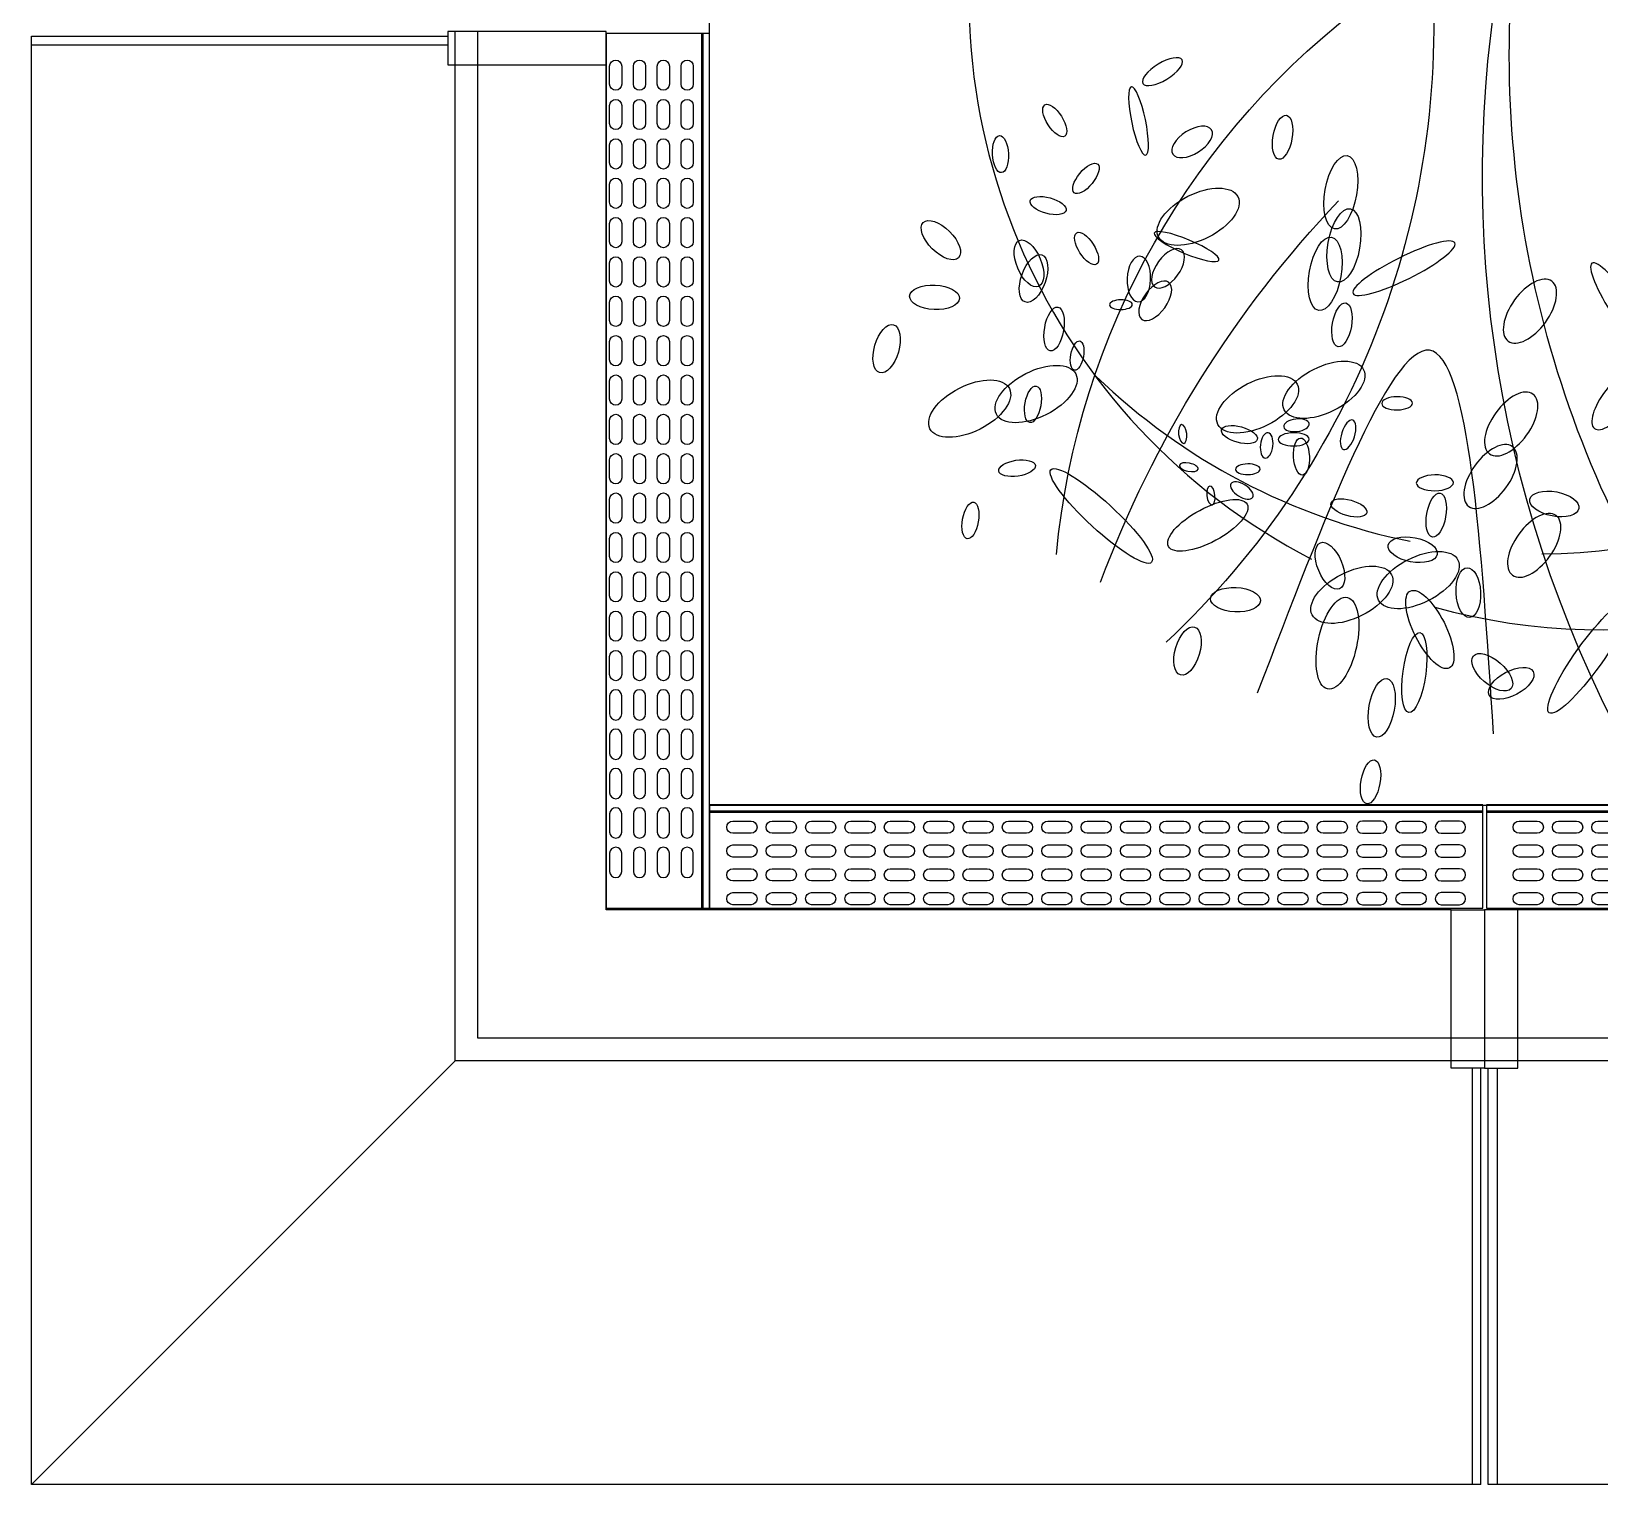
# Model space of a CAD drawing. Extents: x -284868 to 304789, y -137694 to 137894.
# Drawn here: x 122696 to 125286, y -119538 to -117138 of the extents above; entities that cross this region are included whole.
import ezdxf

# ---------------------------------------------------------------- set-up
doc = ezdxf.new("R2010")
doc.units = 0
doc.layers.get('0').update_dxf_attribs({"linetype": 'CONTINUOUS'})
for name, color, linetype in [('0-窗', 11, 'CONTINUOUS'), ('F-地漏', 8, 'CONTINUOUS'), ('P-平面植物', 251, 'CONTINUOUS')]:
    doc.layers.add(name, color=color, linetype=linetype)

# ---------------------------------------------------------------- blocks, each defined once
blk = doc.blocks.new('A$C3B8026B3')
for p, q in [((4255, 949.5), (2455, 949.5)), ((700, 700, 0), (0, 0))]:
    blk.add_line(p, q)
for points in [[(0, 2392), (688, 2392), (688, 2377.5), (0, 2377.5)], [(0, 0), (0, 2392)], [(2400, 700), (700, 700), (700, 2400)], [(2400, 737.5), (737.5, 737.5), (737.5, 2400)], [(2345, 949.5), (949.5, 949.5), (949.5, 2345)], [(4310, 737.5), (2400, 737.5)], [(4310, 700), (2400, 700)], [(2394, 0), (2394, 688), (2379.5, 688), (2379.5, 0)], [(2394, 0), (0, 0)], [(4304, 0), (2406, 0)]]:
    blk.add_lwpolyline(points)
for points in [[(688, 2400), (688, 2345), (949.5, 2345), (949.5, 2400)], [(2400, 688), (2345, 688), (2345, 949.5), (2400, 949.5)], [(2400, 688), (2455, 688), (2455, 949.5), (2400, 949.5)]]:
    blk.add_lwpolyline(points, close=True)
at = {"elevation": 0}
blk.add_lwpolyline([(2406, 0), (2406, 688), (2420.5, 688), (2420.5, 0)], dxfattribs=at)
blk = doc.blocks.new('A$C06C71976')
for p, q in [((-1904, 160.1, 0), (0, 160.1)), ((-1904, 158, 0), (0, 158))]:
    blk.add_line(p, q)
blk.add_lwpolyline([(-1904, 170.5), (0, 170.5), (0, 0), (-1904, 0)], close=True)
for points in [[(-1839, 143.6), (-1809, 143.6, -1), (-1809, 123.6), (-1839, 123.6, -0.999999)], [(-1774, 143.6), (-1744, 143.6, -1), (-1744, 123.6), (-1774, 123.6, -0.999999)], [(-1709, 143.6), (-1679, 143.6, -1), (-1679, 123.6), (-1709, 123.6, -0.999999)], [(-1644, 143.6), (-1614, 143.6, -1), (-1614, 123.6), (-1644, 123.6, -0.999999)], [(-1579, 143.6), (-1549, 143.6, -1), (-1549, 123.6), (-1579, 123.6, -0.999999)], [(-1514, 143.6), (-1484, 143.6, -1), (-1484, 123.6), (-1514, 123.6, -0.999999)], [(-1449, 143.6), (-1419, 143.6, -1), (-1419, 123.6), (-1449, 123.6, -0.999999)], [(-1384, 143.6), (-1354, 143.6, -1), (-1354, 123.6), (-1384, 123.6, -0.999999)], [(-1319, 143.6), (-1289, 143.6, -1), (-1289, 123.6), (-1319, 123.6, -0.999999)], [(-1254, 143.6), (-1224, 143.6, -1), (-1224, 123.6), (-1254, 123.6, -0.999999)], [(-1189, 143.6), (-1159, 143.6, -1), (-1159, 123.6), (-1189, 123.6, -0.999999)], [(-1124, 143.6), (-1094, 143.6, -1), (-1094, 123.6), (-1124, 123.6, -0.999999)], [(-1029, 143.6), (-1059, 143.6, 1), (-1059, 123.6), (-1029, 123.6, 0.999999)], [(-964, 143.6), (-994, 143.6, 1), (-994, 123.6), (-964, 123.6, 0.999999)], [(-899, 143.6), (-929, 143.6, 1), (-929, 123.6), (-899, 123.6, 0.999999)], [(-834, 143.6), (-864, 143.6, 1), (-864, 123.6), (-834, 123.6, 0.999999)], [(-769, 143.6), (-799, 143.6, 1), (-799, 123.6), (-769, 123.6, 0.999999)], [(-704, 143.6), (-734, 143.6, 1), (-734, 123.6), (-704, 123.6, 0.999999)], [(-639, 143.6), (-669, 143.6, 1), (-669, 123.6), (-639, 123.6, 0.999999)], [(-574, 143.6), (-604, 143.6, 1), (-604, 123.6), (-574, 123.6, 0.999999)], [(-509, 143.6), (-539, 143.6, 1), (-539, 123.6), (-509, 123.6, 0.999999)], [(-444, 143.6), (-474, 143.6, 1), (-474, 123.6), (-444, 123.6, 0.999999)], [(-379, 143.6), (-409, 143.6, 1), (-409, 123.6), (-379, 123.6, 0.999999)], [(-314, 143.6), (-344, 143.6, 1), (-344, 123.6), (-314, 123.6, 0.999999)], [(-249, 143.6), (-279, 143.6, 1), (-279, 123.6), (-249, 123.6, 0.999999)], [(-184, 143.6), (-214, 143.6, 1), (-214, 123.6), (-184, 123.6, 0.999999)], [(-119, 143.6), (-149, 143.6, 1), (-149, 123.6), (-119, 123.6, 0.999999)], [(-54, 143.6), (-84, 143.6, 1), (-84, 123.6), (-54, 123.6, 0.999999)], [(-1839, 104.2), (-1809, 104.2, -1), (-1809, 84.2), (-1839, 84.2, -0.999999)], [(-1774, 104.2), (-1744, 104.2, -1), (-1744, 84.2), (-1774, 84.2, -0.999999)], [(-1709, 104.2), (-1679, 104.2, -1), (-1679, 84.2), (-1709, 84.2, -0.999999)], [(-1644, 104.2), (-1614, 104.2, -1), (-1614, 84.2), (-1644, 84.2, -0.999999)], [(-1579, 104.2), (-1549, 104.2, -1), (-1549, 84.2), (-1579, 84.2, -0.999999)], [(-1514, 104.2), (-1484, 104.2, -1), (-1484, 84.2), (-1514, 84.2, -0.999999)], [(-1449, 104.2), (-1419, 104.2, -1), (-1419, 84.2), (-1449, 84.2, -0.999999)], [(-1384, 104.2), (-1354, 104.2, -1), (-1354, 84.2), (-1384, 84.2, -0.999999)], [(-1319, 104.2), (-1289, 104.2, -1), (-1289, 84.2), (-1319, 84.2, -0.999999)], [(-1254, 104.2), (-1224, 104.2, -1), (-1224, 84.2), (-1254, 84.2, -0.999999)], [(-1189, 104.2), (-1159, 104.2, -1), (-1159, 84.2), (-1189, 84.2, -0.999999)], [(-1124, 104.2), (-1094, 104.2, -1), (-1094, 84.2), (-1124, 84.2, -0.999999)], [(-1029, 104.2), (-1059, 104.2, 1), (-1059, 84.2), (-1029, 84.2, 0.999999)], [(-964, 104.2), (-994, 104.2, 1), (-994, 84.2), (-964, 84.2, 0.999999)], [(-899, 104.2), (-929, 104.2, 1), (-929, 84.2), (-899, 84.2, 0.999999)], [(-834, 104.2), (-864, 104.2, 1), (-864, 84.2), (-834, 84.2, 0.999999)], [(-769, 104.2), (-799, 104.2, 1), (-799, 84.2), (-769, 84.2, 0.999999)], [(-704, 104.2), (-734, 104.2, 1), (-734, 84.2), (-704, 84.2, 0.999999)], [(-639, 104.2), (-669, 104.2, 1), (-669, 84.2), (-639, 84.2, 0.999999)], [(-574, 104.2), (-604, 104.2, 1), (-604, 84.2), (-574, 84.2, 0.999999)], [(-509, 104.2), (-539, 104.2, 1), (-539, 84.2), (-509, 84.2, 0.999999)], [(-444, 104.2), (-474, 104.2, 1), (-474, 84.2), (-444, 84.2, 0.999999)], [(-379, 104.2), (-409, 104.2, 1), (-409, 84.2), (-379, 84.2, 0.999999)], [(-314, 104.2), (-344, 104.2, 1), (-344, 84.2), (-314, 84.2, 0.999999)], [(-249, 104.2), (-279, 104.2, 1), (-279, 84.2), (-249, 84.2, 0.999999)], [(-184, 104.2), (-214, 104.2, 1), (-214, 84.2), (-184, 84.2, 0.999999)], [(-119, 104.2), (-149, 104.2, 1), (-149, 84.2), (-119, 84.2, 0.999999)], [(-54, 104.2), (-84, 104.2, 1), (-84, 84.2), (-54, 84.2, 0.999999)], [(-1839, 64.9), (-1809, 64.9, -1), (-1809, 44.9), (-1839, 44.9, -0.999999)], [(-1774, 64.9), (-1744, 64.9, -1), (-1744, 44.9), (-1774, 44.9, -0.999999)], [(-1709, 64.9), (-1679, 64.9, -1), (-1679, 44.9), (-1709, 44.9, -0.999999)], [(-1644, 64.9), (-1614, 64.9, -1), (-1614, 44.9), (-1644, 44.9, -0.999999)], [(-1579, 64.9), (-1549, 64.9, -1), (-1549, 44.9), (-1579, 44.9, -0.999999)], [(-1514, 64.9), (-1484, 64.9, -1), (-1484, 44.9), (-1514, 44.9, -0.999999)], [(-1449, 64.9), (-1419, 64.9, -1), (-1419, 44.9), (-1449, 44.9, -0.999999)], [(-1384, 64.9), (-1354, 64.9, -1), (-1354, 44.9), (-1384, 44.9, -0.999999)], [(-1319, 64.9), (-1289, 64.9, -1), (-1289, 44.9), (-1319, 44.9, -0.999999)], [(-1254, 64.9), (-1224, 64.9, -1), (-1224, 44.9), (-1254, 44.9, -0.999999)], [(-1189, 64.9), (-1159, 64.9, -1), (-1159, 44.9), (-1189, 44.9, -0.999999)], [(-1124, 64.9), (-1094, 64.9, -1), (-1094, 44.9), (-1124, 44.9, -0.999999)], [(-1029, 64.9), (-1059, 64.9, 1), (-1059, 44.9), (-1029, 44.9, 0.999999)], [(-964, 64.9), (-994, 64.9, 1), (-994, 44.9), (-964, 44.9, 0.999999)], [(-899, 64.9), (-929, 64.9, 1), (-929, 44.9), (-899, 44.9, 0.999999)], [(-834, 64.9), (-864, 64.9, 1), (-864, 44.9), (-834, 44.9, 0.999999)], [(-769, 64.9), (-799, 64.9, 1), (-799, 44.9), (-769, 44.9, 0.999999)], [(-704, 64.9), (-734, 64.9, 1), (-734, 44.9), (-704, 44.9, 0.999999)], [(-639, 64.9), (-669, 64.9, 1), (-669, 44.9), (-639, 44.9, 0.999999)], [(-574, 64.9), (-604, 64.9, 1), (-604, 44.9), (-574, 44.9, 0.999999)], [(-509, 64.9), (-539, 64.9, 1), (-539, 44.9), (-509, 44.9, 0.999999)], [(-444, 64.9), (-474, 64.9, 1), (-474, 44.9), (-444, 44.9, 0.999999)], [(-379, 64.9), (-409, 64.9, 1), (-409, 44.9), (-379, 44.9, 0.999999)], [(-314, 64.9), (-344, 64.9, 1), (-344, 44.9), (-314, 44.9, 0.999999)], [(-249, 64.9), (-279, 64.9, 1), (-279, 44.9), (-249, 44.9, 0.999999)], [(-184, 64.9), (-214, 64.9, 1), (-214, 44.9), (-184, 44.9, 0.999999)], [(-119, 64.9), (-149, 64.9, 1), (-149, 44.9), (-119, 44.9, 0.999999)], [(-54, 64.9), (-84, 64.9, 1), (-84, 44.9), (-54, 44.9, 0.999999)], [(-1839, 25.5), (-1809, 25.5, -1), (-1809, 5.5), (-1839, 5.5, -0.999999)], [(-1774, 25.5), (-1744, 25.5, -1), (-1744, 5.5), (-1774, 5.5, -0.999999)], [(-1709, 25.5), (-1679, 25.5, -1), (-1679, 5.5), (-1709, 5.5, -0.999999)], [(-1644, 25.5), (-1614, 25.5, -1), (-1614, 5.5), (-1644, 5.5, -0.999999)], [(-1579, 25.5), (-1549, 25.5, -1), (-1549, 5.5), (-1579, 5.5, -0.999999)], [(-1514, 25.5), (-1484, 25.5, -1), (-1484, 5.5), (-1514, 5.5, -0.999999)], [(-1449, 25.5), (-1419, 25.5, -1), (-1419, 5.5), (-1449, 5.5, -0.999999)], [(-1384, 25.5), (-1354, 25.5, -1), (-1354, 5.5), (-1384, 5.5, -0.999999)], [(-1319, 25.5), (-1289, 25.5, -1), (-1289, 5.5), (-1319, 5.5, -0.999999)], [(-1254, 25.5), (-1224, 25.5, -1), (-1224, 5.5), (-1254, 5.5, -0.999999)], [(-1189, 25.5), (-1159, 25.5, -1), (-1159, 5.5), (-1189, 5.5, -0.999999)], [(-1124, 25.5), (-1094, 25.5, -1), (-1094, 5.5), (-1124, 5.5, -0.999999)], [(-1029, 25.5), (-1059, 25.5, 1), (-1059, 5.5), (-1029, 5.5, 0.999999)], [(-964, 25.5), (-994, 25.5, 1), (-994, 5.5), (-964, 5.5, 0.999999)], [(-899, 25.5), (-929, 25.5, 1), (-929, 5.5), (-899, 5.5, 0.999999)], [(-834, 25.5), (-864, 25.5, 1), (-864, 5.5), (-834, 5.5, 0.999999)], [(-769, 25.5), (-799, 25.5, 1), (-799, 5.5), (-769, 5.5, 0.999999)], [(-704, 25.5), (-734, 25.5, 1), (-734, 5.5), (-704, 5.5, 0.999999)], [(-639, 25.5), (-669, 25.5, 1), (-669, 5.5), (-639, 5.5, 0.999999)], [(-574, 25.5), (-604, 25.5, 1), (-604, 5.5), (-574, 5.5, 0.999999)], [(-509, 25.5), (-539, 25.5, 1), (-539, 5.5), (-509, 5.5, 0.999999)], [(-444, 25.5), (-474, 25.5, 1), (-474, 5.5), (-444, 5.5, 0.999999)], [(-379, 25.5), (-409, 25.5, 1), (-409, 5.5), (-379, 5.5, 0.999999)], [(-314, 25.5), (-344, 25.5, 1), (-344, 5.5), (-314, 5.5, 0.999999)], [(-249, 25.5), (-279, 25.5, 1), (-279, 5.5), (-249, 5.5, 0.999999)], [(-184, 25.5), (-214, 25.5, 1), (-214, 5.5), (-184, 5.5, 0.999999)], [(-119, 25.5), (-149, 25.5, 1), (-149, 5.5), (-119, 5.5, 0.999999)], [(-54, 25.5), (-84, 25.5, 1), (-84, 5.5), (-54, 5.5, 0.999999)]]:
    blk.add_lwpolyline(points, format="xyb", close=True)
blk = doc.blocks.new('A$C678165FB')
for p, q in [((-36642.5, -700.5, 0), (-36642.5, 744)), ((-36640.4, -700.5, 0), (-36640.4, 744)), ((-35353, -540.4, 0), (-36630, -540.4)), ((-35353, -542.5, 0), (-36630, -542.5))]:
    blk.add_line(p, q)
blk.add_lwpolyline([(-36630.5, 3800), (-36630.5, -530.5), (-25800, -530.5)])
for points in [[(-36630, -700.5), (-36630, 744), (-36800.5, 744), (-36800.5, -700.5)], [(-35353, -530), (-36630, -530), (-36630, -700.5), (-35353, -700.5)]]:
    blk.add_lwpolyline(points, close=True)
for points in [[(-36775, 690), (-36775, 660, -1), (-36795, 660), (-36795, 690, -0.999999)], [(-36735.6, 690), (-36735.6, 660, -1), (-36755.6, 660), (-36755.6, 690, -0.999999)], [(-36696.3, 690), (-36696.3, 660, -1), (-36716.3, 660), (-36716.3, 690, -0.999999)], [(-36656.9, 690), (-36656.9, 660, -1), (-36676.9, 660), (-36676.9, 690, -0.999999)], [(-36775, 625), (-36775, 595, -1), (-36795, 595), (-36795, 625, -0.999999)], [(-36735.6, 625), (-36735.6, 595, -1), (-36755.6, 595), (-36755.6, 625, -0.999999)], [(-36696.3, 625), (-36696.3, 595, -1), (-36716.3, 595), (-36716.3, 625, -0.999999)], [(-36656.9, 625), (-36656.9, 595, -1), (-36676.9, 595), (-36676.9, 625, -0.999999)], [(-36775, 560), (-36775, 530, -1), (-36795, 530), (-36795, 560, -0.999999)], [(-36735.6, 560), (-36735.6, 530, -1), (-36755.6, 530), (-36755.6, 560, -0.999999)], [(-36696.3, 560), (-36696.3, 530, -1), (-36716.3, 530), (-36716.3, 560, -0.999999)], [(-36656.9, 560), (-36656.9, 530, -1), (-36676.9, 530), (-36676.9, 560, -0.999999)], [(-36775, 495), (-36775, 465, -1), (-36795, 465), (-36795, 495, -0.999999)], [(-36735.6, 495), (-36735.6, 465, -1), (-36755.6, 465), (-36755.6, 495, -0.999999)], [(-36696.3, 495), (-36696.3, 465, -1), (-36716.3, 465), (-36716.3, 495, -0.999999)], [(-36656.9, 495), (-36656.9, 465, -1), (-36676.9, 465), (-36676.9, 495, -0.999999)], [(-36775, 430), (-36775, 400, -1), (-36795, 400), (-36795, 430, -0.999999)], [(-36735.6, 430), (-36735.6, 400, -1), (-36755.6, 400), (-36755.6, 430, -0.999999)], [(-36696.3, 430), (-36696.3, 400, -1), (-36716.3, 400), (-36716.3, 430, -0.999999)], [(-36656.9, 430), (-36656.9, 400, -1), (-36676.9, 400), (-36676.9, 430, -0.999999)], [(-36775, 365), (-36775, 335, -1), (-36795, 335), (-36795, 365, -0.999999)], [(-36735.6, 365), (-36735.6, 335, -1), (-36755.6, 335), (-36755.6, 365, -0.999999)], [(-36696.3, 365), (-36696.3, 335, -1), (-36716.3, 335), (-36716.3, 365, -0.999999)], [(-36656.9, 365), (-36656.9, 335, -1), (-36676.9, 335), (-36676.9, 365, -0.999999)], [(-36775, 300), (-36775, 270, -1), (-36795, 270), (-36795, 300, -0.999999)], [(-36735.6, 300), (-36735.6, 270, -1), (-36755.6, 270), (-36755.6, 300, -0.999999)], [(-36696.3, 300), (-36696.3, 270, -1), (-36716.3, 270), (-36716.3, 300, -0.999999)], [(-36656.9, 300), (-36656.9, 270, -1), (-36676.9, 270), (-36676.9, 300, -0.999999)], [(-36775, 235), (-36775, 205, -1), (-36795, 205), (-36795, 235, -0.999999)], [(-36735.6, 235), (-36735.6, 205, -1), (-36755.6, 205), (-36755.6, 235, -0.999999)], [(-36696.3, 235), (-36696.3, 205, -1), (-36716.3, 205), (-36716.3, 235, -0.999999)], [(-36656.9, 235), (-36656.9, 205, -1), (-36676.9, 205), (-36676.9, 235, -0.999999)], [(-36775, 170), (-36775, 140, -1), (-36795, 140), (-36795, 170, -0.999999)], [(-36735.6, 170), (-36735.6, 140, -1), (-36755.6, 140), (-36755.6, 170, -0.999999)], [(-36696.3, 170), (-36696.3, 140, -1), (-36716.3, 140), (-36716.3, 170, -0.999999)], [(-36656.9, 170), (-36656.9, 140, -1), (-36676.9, 140), (-36676.9, 170, -0.999999)], [(-36775, 105), (-36775, 75, -1), (-36795, 75), (-36795, 105, -0.999999)], [(-36735.6, 105), (-36735.6, 75, -1), (-36755.6, 75), (-36755.6, 105, -0.999999)], [(-36696.3, 105), (-36696.3, 75, -1), (-36716.3, 75), (-36716.3, 105, -0.999999)], [(-36656.9, 105), (-36656.9, 75, -1), (-36676.9, 75), (-36676.9, 105, -0.999999)], [(-36775, 40), (-36775, 10, -1), (-36795, 10), (-36795, 40, -0.999999)], [(-36735.6, 40), (-36735.6, 10, -1), (-36755.6, 10), (-36755.6, 40, -0.999999)], [(-36696.3, 40), (-36696.3, 10, -1), (-36716.3, 10), (-36716.3, 40, -0.999999)], [(-36656.9, 40), (-36656.9, 10, -1), (-36676.9, 10), (-36676.9, 40, -0.999999)], [(-36775, -25), (-36775, -55, -1), (-36795, -55), (-36795, -25, -0.999999)], [(-36735.6, -25), (-36735.6, -55, -1), (-36755.6, -55), (-36755.6, -25, -0.999999)], [(-36696.3, -25), (-36696.3, -55, -1), (-36716.3, -55), (-36716.3, -25, -0.999999)], [(-36656.9, -25), (-36656.9, -55, -1), (-36676.9, -55), (-36676.9, -25, -0.999999)], [(-36775, -90), (-36775, -120, -1), (-36795, -120), (-36795, -90, -0.999999)], [(-36735.6, -90), (-36735.6, -120, -1), (-36755.6, -120), (-36755.6, -90, -0.999999)], [(-36696.3, -90), (-36696.3, -120, -1), (-36716.3, -120), (-36716.3, -90, -0.999999)], [(-36656.9, -90), (-36656.9, -120, -1), (-36676.9, -120), (-36676.9, -90, -0.999999)], [(-36775, -155), (-36775, -185, -1), (-36795, -185), (-36795, -155, -0.999999)], [(-36735.6, -155), (-36735.6, -185, -1), (-36755.6, -185), (-36755.6, -155, -0.999999)], [(-36696.3, -155), (-36696.3, -185, -1), (-36716.3, -185), (-36716.3, -155, -0.999999)], [(-36656.9, -155), (-36656.9, -185, -1), (-36676.9, -185), (-36676.9, -155, -0.999999)], [(-36775, -220), (-36775, -250, -1), (-36795, -250), (-36795, -220, -0.999999)], [(-36735.6, -220), (-36735.6, -250, -1), (-36755.6, -250), (-36755.6, -220, -0.999999)], [(-36696.3, -220), (-36696.3, -250, -1), (-36716.3, -250), (-36716.3, -220, -0.999999)], [(-36656.9, -220), (-36656.9, -250, -1), (-36676.9, -250), (-36676.9, -220, -0.999999)], [(-36775, -285), (-36775, -315, -1), (-36795, -315), (-36795, -285, -0.999999)], [(-36735.6, -285), (-36735.6, -315, -1), (-36755.6, -315), (-36755.6, -285, -0.999999)], [(-36696.3, -285), (-36696.3, -315, -1), (-36716.3, -315), (-36716.3, -285, -0.999999)], [(-36656.9, -285), (-36656.9, -315, -1), (-36676.9, -315), (-36676.9, -285, -0.999999)], [(-36775, -380), (-36775, -350, 1), (-36795, -350), (-36795, -380, 0.999999)], [(-36735.6, -380), (-36735.6, -350, 1), (-36755.6, -350), (-36755.6, -380, 0.999999)], [(-36696.3, -380), (-36696.3, -350, 1), (-36716.3, -350), (-36716.3, -380, 0.999999)], [(-36656.9, -380), (-36656.9, -350, 1), (-36676.9, -350), (-36676.9, -380, 0.999999)], [(-36775, -445), (-36775, -415, 1), (-36795, -415), (-36795, -445, 0.999999)], [(-36735.6, -445), (-36735.6, -415, 1), (-36755.6, -415), (-36755.6, -445, 0.999999)], [(-36696.3, -445), (-36696.3, -415, 1), (-36716.3, -415), (-36716.3, -445, 0.999999)], [(-36656.9, -445), (-36656.9, -415, 1), (-36676.9, -415), (-36676.9, -445, 0.999999)], [(-36775, -510), (-36775, -480, 1), (-36795, -480), (-36795, -510, 0.999999)], [(-36735.6, -510), (-36735.6, -480, 1), (-36755.6, -480), (-36755.6, -510, 0.999999)], [(-36696.3, -510), (-36696.3, -480, 1), (-36716.3, -480), (-36716.3, -510, 0.999999)], [(-36656.9, -510), (-36656.9, -480, 1), (-36676.9, -480), (-36676.9, -510, 0.999999)], [(-36775, -575), (-36775, -545, 1), (-36795, -545), (-36795, -575, 0.999999)], [(-36735.6, -575), (-36735.6, -545, 1), (-36755.6, -545), (-36755.6, -575, 0.999999)], [(-36696.3, -575), (-36696.3, -545, 1), (-36716.3, -545), (-36716.3, -575, 0.999999)], [(-36656.9, -575), (-36656.9, -545, 1), (-36676.9, -545), (-36676.9, -575, 0.999999)], [(-36591.5, -556.9), (-36561.5, -556.9, -1), (-36561.5, -576.9), (-36591.5, -576.9, -0.999999)], [(-36526.5, -556.9), (-36496.5, -556.9, -1), (-36496.5, -576.9), (-36526.5, -576.9, -0.999999)], [(-36461.5, -556.9), (-36431.5, -556.9, -1), (-36431.5, -576.9), (-36461.5, -576.9, -0.999999)], [(-36396.5, -556.9), (-36366.5, -556.9, -1), (-36366.5, -576.9), (-36396.5, -576.9, -0.999999)], [(-36331.5, -556.9), (-36301.5, -556.9, -1), (-36301.5, -576.9), (-36331.5, -576.9, -0.999999)], [(-36266.5, -556.9), (-36236.5, -556.9, -1), (-36236.5, -576.9), (-36266.5, -576.9, -0.999999)], [(-36201.5, -556.9), (-36171.5, -556.9, -1), (-36171.5, -576.9), (-36201.5, -576.9, -0.999999)], [(-36136.5, -556.9), (-36106.5, -556.9, -1), (-36106.5, -576.9), (-36136.5, -576.9, -0.999999)], [(-36071.5, -556.9), (-36041.5, -556.9, -1), (-36041.5, -576.9), (-36071.5, -576.9, -0.999999)], [(-36006.5, -556.9), (-35976.5, -556.9, -1), (-35976.5, -576.9), (-36006.5, -576.9, -0.999999)], [(-35941.5, -556.9), (-35911.5, -556.9, -1), (-35911.5, -576.9), (-35941.5, -576.9, -0.999999)], [(-35876.5, -556.9), (-35846.5, -556.9, -1), (-35846.5, -576.9), (-35876.5, -576.9, -0.999999)], [(-35811.5, -556.9), (-35781.5, -556.9, -1), (-35781.5, -576.9), (-35811.5, -576.9, -0.999999)], [(-35746.5, -556.9), (-35716.5, -556.9, -1), (-35716.5, -576.9), (-35746.5, -576.9, -0.999999)], [(-35681.5, -556.9), (-35651.5, -556.9, -1), (-35651.5, -576.9), (-35681.5, -576.9, -0.999999)], [(-35616.5, -556.9), (-35586.5, -556.9, -1), (-35586.5, -576.9), (-35616.5, -576.9, -0.999999)], [(-35521.5, -556.9), (-35551.5, -556.9, 1), (-35551.5, -576.9), (-35521.5, -576.9, 0.999999)], [(-35486.5, -556.9), (-35456.5, -556.9, -1), (-35456.5, -576.9), (-35486.5, -576.9, -0.999999)], [(-35391.5, -556.9), (-35421.5, -556.9, 1), (-35421.5, -576.9), (-35391.5, -576.9, 0.999999)], [(-36775, -640), (-36775, -610, 1), (-36795, -610), (-36795, -640, 0.999999)], [(-36735.6, -640), (-36735.6, -610, 1), (-36755.6, -610), (-36755.6, -640, 0.999999)], [(-36696.3, -640), (-36696.3, -610, 1), (-36716.3, -610), (-36716.3, -640, 0.999999)], [(-36656.9, -640), (-36656.9, -610, 1), (-36676.9, -610), (-36676.9, -640, 0.999999)], [(-36591.5, -596.2), (-36561.5, -596.2, -1), (-36561.5, -616.2), (-36591.5, -616.2, -0.999999)], [(-36526.5, -596.2), (-36496.5, -596.2, -1), (-36496.5, -616.2), (-36526.5, -616.2, -0.999999)], [(-36461.5, -596.2), (-36431.5, -596.2, -1), (-36431.5, -616.2), (-36461.5, -616.2, -0.999999)], [(-36396.5, -596.2), (-36366.5, -596.2, -1), (-36366.5, -616.2), (-36396.5, -616.2, -0.999999)], [(-36331.5, -596.2), (-36301.5, -596.2, -1), (-36301.5, -616.2), (-36331.5, -616.2, -0.999999)], [(-36266.5, -596.2), (-36236.5, -596.2, -1), (-36236.5, -616.2), (-36266.5, -616.2, -0.999999)], [(-36201.5, -596.2), (-36171.5, -596.2, -1), (-36171.5, -616.2), (-36201.5, -616.2, -0.999999)], [(-36136.5, -596.2), (-36106.5, -596.2, -1), (-36106.5, -616.2), (-36136.5, -616.2, -0.999999)], [(-36071.5, -596.2), (-36041.5, -596.2, -1), (-36041.5, -616.2), (-36071.5, -616.2, -0.999999)], [(-36006.5, -596.2), (-35976.5, -596.2, -1), (-35976.5, -616.2), (-36006.5, -616.2, -0.999999)], [(-35941.5, -596.2), (-35911.5, -596.2, -1), (-35911.5, -616.2), (-35941.5, -616.2, -0.999999)], [(-35876.5, -596.2), (-35846.5, -596.2, -1), (-35846.5, -616.2), (-35876.5, -616.2, -0.999999)], [(-35811.5, -596.2), (-35781.5, -596.2, -1), (-35781.5, -616.2), (-35811.5, -616.2, -0.999999)], [(-35746.5, -596.2), (-35716.5, -596.2, -1), (-35716.5, -616.2), (-35746.5, -616.2, -0.999999)], [(-35681.5, -596.2), (-35651.5, -596.2, -1), (-35651.5, -616.2), (-35681.5, -616.2, -0.999999)], [(-35616.5, -596.2), (-35586.5, -596.2, -1), (-35586.5, -616.2), (-35616.5, -616.2, -0.999999)], [(-35521.5, -596.2), (-35551.5, -596.2, 1), (-35551.5, -616.2), (-35521.5, -616.2, 0.999999)], [(-35486.5, -596.2), (-35456.5, -596.2, -1), (-35456.5, -616.2), (-35486.5, -616.2, -0.999999)], [(-35391.5, -596.2), (-35421.5, -596.2, 1), (-35421.5, -616.2), (-35391.5, -616.2, 0.999999)], [(-36591.5, -635.6), (-36561.5, -635.6, -1), (-36561.5, -655.6), (-36591.5, -655.6, -0.999999)], [(-36526.5, -635.6), (-36496.5, -635.6, -1), (-36496.5, -655.6), (-36526.5, -655.6, -0.999999)], [(-36461.5, -635.6), (-36431.5, -635.6, -1), (-36431.5, -655.6), (-36461.5, -655.6, -0.999999)], [(-36396.5, -635.6), (-36366.5, -635.6, -1), (-36366.5, -655.6), (-36396.5, -655.6, -0.999999)], [(-36331.5, -635.6), (-36301.5, -635.6, -1), (-36301.5, -655.6), (-36331.5, -655.6, -0.999999)], [(-36266.5, -635.6), (-36236.5, -635.6, -1), (-36236.5, -655.6), (-36266.5, -655.6, -0.999999)], [(-36201.5, -635.6), (-36171.5, -635.6, -1), (-36171.5, -655.6), (-36201.5, -655.6, -0.999999)], [(-36136.5, -635.6), (-36106.5, -635.6, -1), (-36106.5, -655.6), (-36136.5, -655.6, -0.999999)], [(-36071.5, -635.6), (-36041.5, -635.6, -1), (-36041.5, -655.6), (-36071.5, -655.6, -0.999999)], [(-36006.5, -635.6), (-35976.5, -635.6, -1), (-35976.5, -655.6), (-36006.5, -655.6, -0.999999)], [(-35941.5, -635.6), (-35911.5, -635.6, -1), (-35911.5, -655.6), (-35941.5, -655.6, -0.999999)], [(-35876.5, -635.6), (-35846.5, -635.6, -1), (-35846.5, -655.6), (-35876.5, -655.6, -0.999999)], [(-35811.5, -635.6), (-35781.5, -635.6, -1), (-35781.5, -655.6), (-35811.5, -655.6, -0.999999)], [(-35746.5, -635.6), (-35716.5, -635.6, -1), (-35716.5, -655.6), (-35746.5, -655.6, -0.999999)], [(-35681.5, -635.6), (-35651.5, -635.6, -1), (-35651.5, -655.6), (-35681.5, -655.6, -0.999999)], [(-35616.5, -635.6), (-35586.5, -635.6, -1), (-35586.5, -655.6), (-35616.5, -655.6, -0.999999)], [(-35521.5, -635.6), (-35551.5, -635.6, 1), (-35551.5, -655.6), (-35521.5, -655.6, 0.999999)], [(-35486.5, -635.6), (-35456.5, -635.6, -1), (-35456.5, -655.6), (-35486.5, -655.6, -0.999999)], [(-35391.5, -635.6), (-35421.5, -635.6, 1), (-35421.5, -655.6), (-35391.5, -655.6, 0.999999)], [(-36591.5, -675), (-36561.5, -675, -1), (-36561.5, -695), (-36591.5, -695, -0.999999)], [(-36526.5, -675), (-36496.5, -675, -1), (-36496.5, -695), (-36526.5, -695, -0.999999)], [(-36461.5, -675), (-36431.5, -675, -1), (-36431.5, -695), (-36461.5, -695, -0.999999)], [(-36396.5, -675), (-36366.5, -675, -1), (-36366.5, -695), (-36396.5, -695, -0.999999)], [(-36331.5, -675), (-36301.5, -675, -1), (-36301.5, -695), (-36331.5, -695, -0.999999)], [(-36266.5, -675), (-36236.5, -675, -1), (-36236.5, -695), (-36266.5, -695, -0.999999)], [(-36201.5, -675), (-36171.5, -675, -1), (-36171.5, -695), (-36201.5, -695, -0.999999)], [(-36136.5, -675), (-36106.5, -675, -1), (-36106.5, -695), (-36136.5, -695, -0.999999)], [(-36071.5, -675), (-36041.5, -675, -1), (-36041.5, -695), (-36071.5, -695, -0.999999)], [(-36006.5, -675), (-35976.5, -675, -1), (-35976.5, -695), (-36006.5, -695, -0.999999)], [(-35941.5, -675), (-35911.5, -675, -1), (-35911.5, -695), (-35941.5, -695, -0.999999)], [(-35876.5, -675), (-35846.5, -675, -1), (-35846.5, -695), (-35876.5, -695, -0.999999)], [(-35811.5, -675), (-35781.5, -675, -1), (-35781.5, -695), (-35811.5, -695, -0.999999)], [(-35746.5, -675), (-35716.5, -675, -1), (-35716.5, -695), (-35746.5, -695, -0.999999)], [(-35681.5, -675), (-35651.5, -675, -1), (-35651.5, -695), (-35681.5, -695, -0.999999)], [(-35616.5, -675), (-35586.5, -675, -1), (-35586.5, -695), (-35616.5, -695, -0.999999)], [(-35521.5, -675), (-35551.5, -675, 1), (-35551.5, -695), (-35521.5, -695, 0.999999)], [(-35486.5, -675), (-35456.5, -675, -1), (-35456.5, -695), (-35486.5, -695, -0.999999)], [(-35391.5, -675), (-35421.5, -675, 1), (-35421.5, -695), (-35391.5, -695, 0.999999)]]:
    blk.add_lwpolyline(points, format="xyb", close=True)
at = {"xscale": -1}
blk.add_blockref('A$C06C71976', (-35347, -700.5), dxfattribs=at)
blk = doc.blocks.new('yld.studio@foxmail.com-15')
at = {"color": 251}
for centre, start, end in [((67693.5, -98017.5), 165.3241, 242.6562), ((67613.8, -97926.4), 270.5201, 325.0744), ((67613.8, -97926.4), 226.0477, 258.5353), ((67693.5, -98017.5), 254.641, 309.1952)]:
    blk.add_arc(centre, 760, start, end, dxfattribs=at)
at = {"color": 251, "extrusion": (0, 0, -1)}
for centre, major_axis, ratio, start_param, end_param in [((69001.1, -98232.5), (-810.2, -1204.4), 1, 0.509025, 1.892273), ((66478.9, -98053.1), (-567.5, -838), 1, 3.105711, 4.936061), ((66052.6, -98936), (-1046.4, -1553.2), 1, 3.548561, 4.075938), ((68862.2, -98087.1), (-700.6, -1072), 1, 0.330518, 1.072389), ((68414.2, -97664.8), (-459.3, -662), 1, -0.636767, 0.561589), ((67968.9, -98774.1), (-537.4, -764.5), 1, 1.051392, 1.896333), ((68350.7, -99188.4), (-780.5, -1093.4), 1, 1.306696, 1.710792), ((67194.6, -98317.9), (38.8, -16.3), 0.200035, 3.141593, 9.424778), ((67718.3, -98394.4), (37.6, -56.7), 0.200035, 3.141593, 9.424778), ((67197.2, -98582.4), (11.2, -2.4), 0.42873, 3.141593, 9.424778), ((67260.8, -98610.3), (13.1, -8.1), 0.489709, 3.141593, 9.424778)]:
    blk.add_ellipse(centre, major_axis=major_axis, ratio=ratio, start_param=start_param, end_param=end_param, dxfattribs=at)
for centre, major_axis, ratio in [((67165.7, -98108.1), (23.5, 14.1), 0.38159), ((67137, -98167.3), (8.6, -41.1), 0.200035), ((67201.3, -98192.4), (23.2, 14.6), 0.514982), ((67172.4, -98344), (-16.1, -22.2), 0.514982), ((67455.4, -98343.8), (61, 30.3), 0.200035), ((67137.4, -98356.7), (-1.1, -27.4), 0.514982), ((67606.4, -98395.3), (-26.1, -35.9), 0.514982), ((67157, -98382.9), (-16.1, -22.2), 0.514982), ((67115.8, -98387.5), (13.7, 0.2), 0.42873), ((67710.7, -98500.7), (-27, -35.3), 0.38159), ((67583.9, -98530.6), (-26.1, -35.9), 0.514982), ((67447.1, -98505.8), (18.5, 0.3), 0.42873), ((67326.4, -98532.1), (15.2, 1.9), 0.489709), ((67388.3, -98543.5), (-5.6, -17.6), 0.42873), ((67189.9, -98542.6), (1.3, -11.3), 0.42873), ((67290.6, -98556.3), (-1.7, -15.2), 0.489709), ((67323, -98549), (18.5, 0.3), 0.42873), ((67559.1, -98593.6), (-26.1, -35.9), 0.514982), ((67268, -98584.8), (14.8, 0.2), 0.42873), ((67492.3, -98601.1), (22.2, 0.3), 0.42873), ((67223.8, -98616.3), (1.3, -11.3), 0.42873), ((67611.5, -98676.1), (-26.1, -35.9), 0.514982)]:
    blk.add_ellipse(centre, major_axis=major_axis, ratio=ratio, dxfattribs=at)
at = {"color": 251}
for centre, major_axis, ratio in [((67036.5, -98166.7), (11.9, -18.8), 0.42873), ((67309.7, -98186.7), (-4.6, -26.3), 0.42873), ((67073.9, -98236.2), (14.1, 17.2), 0.42873), ((67379.6, -98252.7), (-7.7, -43.9), 0.42873), ((67028.5, -98268.7), (21.5, -5.9), 0.42873), ((67208.5, -98282.1), (47.6, 24.1), 0.514982), ((67383.3, -98316.4), (-7.7, -43.9), 0.42873), ((66900, -98310.1), (21.2, -21.1), 0.489709), ((67074.7, -98320.2), (11.9, -18.8), 0.42873), ((67360.7, -98350.6), (-7.7, -43.9), 0.42873), ((66892.4, -98378.7), (29.9, -1.4), 0.489709), ((67035.7, -98416.7), (-4.6, -26.3), 0.42873), ((67380.9, -98411.7), (-4.6, -26.3), 0.42873), ((66834.9, -98440.3), (-8.4, -28.7), 0.489709), ((67063.3, -98448.5), (-3.1, -17.5), 0.42873), ((67014.1, -98494.7), (47.6, 24.1), 0.514982), ((67359.3, -98489.6), (47.6, 24.1), 0.514982), ((66934.5, -98512.2), (47.6, 24.1), 0.514982), ((67010.4, -98507), (-3.9, -21.9), 0.42873), ((67279.7, -98507.1), (47.6, 24.1), 0.514982), ((67257.9, -98543.3), (21.5, -5.9), 0.42873), ((66991.3, -98583.6), (22, 3.3), 0.42873), ((67220, -98652.1), (47.1, 25.3), 0.38159), ((67389.3, -98631.2), (21.5, -5.9), 0.42873), ((67494, -98639.9), (-4.6, -26.3), 0.42873), ((66935.4, -98646.3), (-3.9, -21.9), 0.42873), ((67472.4, -98717.8), (47.6, 24.1), 0.514982), ((67392.8, -98735.4), (47.6, 24.1), 0.514982), ((67532.5, -98732.8), (1.5, -29.9), 0.489709), ((67253.3, -98741.3), (29.9, -1.4), 0.489709), ((67486.3, -98777), (23.4, -46.1), 0.368424), ((67677.1, -98810.2), (-47.6, -66.7), 0.200035), ((67195.7, -98802.8), (-8.4, -28.7), 0.489709), ((67583.9, -98841.6), (26.4, 14.1), 0.489709), ((67428.6, -98871), (-6.2, -35.1), 0.42873), ((67415.2, -98959.7), (-4.6, -26.3), 0.42873)]:
    blk.add_ellipse(centre, major_axis=major_axis, ratio=ratio, dxfattribs=at)
for centre, major_axis, ratio in [((66971.4, -98207), (1.2, -22.2), 0.42873), ((67005.6, -98338), (11.5, -27.6), 0.489709), ((67011.1, -98356.1), (-10.1, -28.2), 0.489709), ((67332.3, -98569.6), (1.2, -22.2), 0.42873), ((67092.3, -98640.9), (60.3, -55.5), 0.200035), ((67635.7, -98626.5), (29.4, -5.6), 0.489709), ((67366.5, -98700.6), (11.5, -27.6), 0.489709), ((67465.8, -98681.4), (29.4, -5.6), 0.489709), ((67375.5, -98793.4), (-11.9, -54.9), 0.414379), ((67467.8, -98828.7), (-6.6, -47.9), 0.283409), ((67561.1, -98828.3), (22.6, -19.6), 0.489709)]:
    blk.add_ellipse(centre, major_axis=major_axis, ratio=ratio, start_param=3.141593, end_param=9.424778, dxfattribs=at)
blk.add_open_spline([(67562.7, -98902.2), (67548.2, -98675.3), (67519.3, -98224.5), (67359, -98644.8), (67279.3, -98853.5)], degree=3, knots=[0, 0, 0, 0, 93.467467, 185.701754, 185.701754, 185.701754, 185.701754], dxfattribs=at)

msp = doc.modelspace()

# ---------------------------------------------------------------- block references
at = {"layer": '0-窗'}
msp.add_blockref('A$C3B8026B3', (122696.5, -119538.5), dxfattribs=at)
at = {"layer": 'F-地漏'}
msp.add_blockref('A$C678165FB', (160446.5, -117885.8), dxfattribs=at)
at = {"layer": 'P-平面植物', "xscale": 1.377219718655453, "yscale": 1.377219718655453, "zscale": 1.377219718655453}
msp.add_blockref('yld.studio@foxmail.com-15', (32062.6, 17911.4), dxfattribs=at)

doc.saveas('drawing.dxf')
